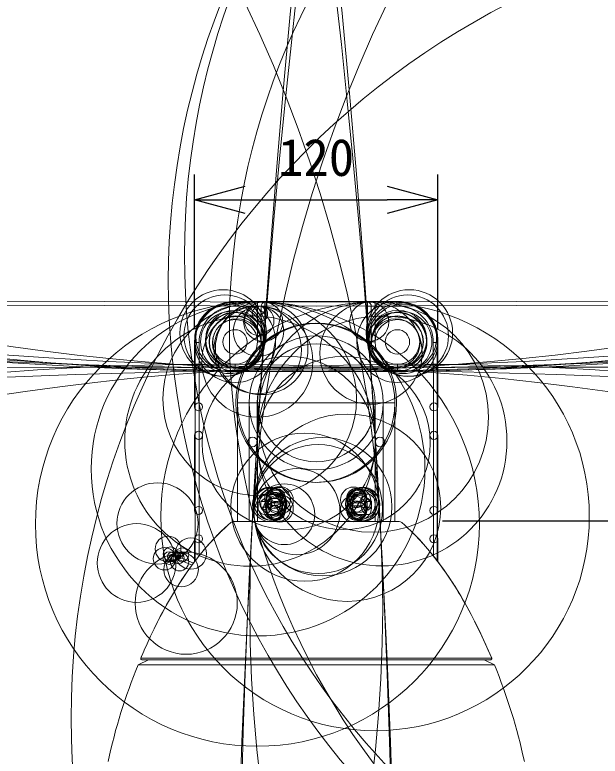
# Model space of a CAD drawing. Units: millimetres, scale not verified. Extents: x -13524 to 23390, y -15630 to 11631.
# Drawn here: x -39.36 to -10.51, y 54.57 to 91.07 of the extents above; entities that cross this region are included whole.
import ezdxf
from ezdxf.enums import TextEntityAlignment as Align

# ---------------------------------------------------------------- set-up
doc = ezdxf.new("R2010")
doc.units = ezdxf.units.MM
doc.header["$LTSCALE"] = 0.125
doc.layers.add('0-0_0', color=7, linetype='Continuous')
doc.layers.add('0-5_SUNPO', color=7, linetype='Continuous')
doc.layers.add('0-4_GAIKEI', color=1, linetype='Continuous', lineweight=18)
doc.styles.add('ＭＳ ゴシック', font='')
doc.styles.get('ＭＳ ゴシック').set_extended_font_data('MS Gothic')

# ---------------------------------------------------------------- blocks, each defined once
blk = doc.blocks.new('_Open30')
at = {"layer": '0-0_0'}
blk.add_line((0, 0), (-1, 0), dxfattribs=at)
blk.add_lwpolyline([(-1, 0.26795), (0, 0), (-1, -0.26795)], dxfattribs=at)
blk = doc.blocks.new('D2')
at = {"layer": '0-5_SUNPO'}
for p, q in [((304.2232, 187.6635), (320.1765, 187.6635)), ((318.9265, 157.7293), (318.9265, 185.1635)), ((310.0159, 155.2293), (320.1765, 155.2293))]:
    blk.add_line(p, q, dxfattribs=at)
at = {"layer": '0-5_SUNPO', "xscale": 2.5, "yscale": 2.5}
for p, rotation in [((318.9265, 187.6635), 90), ((318.9265, 155.2293), 270)]:
    blk.add_blockref('_Open30', p, dxfattribs=dict(at, rotation=rotation))
at = {"layer": '0-5_SUNPO', "style": 'ＭＳ ゴシック'}
blk.add_text('323.9', height=1.833, rotation=90, dxfattribs=at).set_placement((318.3015, 168.3214), align=Align.BOTTOM_LEFT)
blk = doc.blocks.new('D3')
at = {"layer": '0-5_SUNPO'}
for p, q in [((292.0031, 197.0919), (292.0031, 204.7158)), ((303.996, 197.0873), (303.996, 204.7158)), ((294.5031, 203.4658), (301.496, 203.4658))]:
    blk.add_line(p, q, dxfattribs=at)
at = {"layer": '0-5_SUNPO', "xscale": 2.5, "yscale": 2.5, "rotation": 180}
blk.add_blockref('_Open30', (292.0031, 203.4658), dxfattribs=at)
at = {"layer": '0-5_SUNPO', "xscale": 2.5, "yscale": 2.5}
blk.add_blockref('_Open30', (303.996, 203.4658), dxfattribs=at)
at = {"layer": '0-5_SUNPO', "style": 'ＭＳ ゴシック'}
blk.add_text('120', height=1.833, dxfattribs=at).set_placement((296.1246, 204.0908), align=Align.BOTTOM_LEFT)

msp = doc.modelspace()

# ---------------------------------------------------------------- linework, layer by layer
at = {"layer": '0-4_GAIKEI', "color": 7}
for p, q in [((-20.5074, 76.9643), (-28.5026, 76.9643)), ((-18.5087, 74.9655), (-18.5086, 74.9655)), ((-18.5086, 74.9655), (-18.5086, 71.7679)), ((-18.5086, 74.9655), (-18.5086, 71.7679)), ((-30.5015, 66.6679), (-30.5015, 70.3679)), ((-30.4769, 70.3679), (-30.5014, 70.3679)), ((-30.5014, 66.6679), (-30.5014, 70.3679)), ((-18.5086, 70.3679), (-18.5331, 70.3679)), ((-18.5086, 70.3679), (-18.5086, 66.6679)), ((-30.4769, 66.6679), (-30.5014, 66.6679)), ((-28.5851, 66.1179), (-20.4249, 66.1179)), ((-30.5015, 64.1373), (-30.5015, 65.2679)), ((-30.5014, 65.2679), (-30.4769, 65.2679)), ((-30.5014, 64.1374), (-30.5014, 65.2679)), ((-18.5086, 65.2679), (-18.5086, 64.1384)), ((-32.7719, 59.3179), (-33.2839, 59.0679)), ((-33.1052, 59.3179), (-32.7719, 59.3179)), ((-15.9048, 59.3179), (-16.2382, 59.3179)), ((-15.7261, 59.0679), (-16.2382, 59.3179))]:
    msp.add_line(p, q, dxfattribs=at)
at = {"layer": '0-4_GAIKEI'}
for p, q in [((-27.22, 74.9251), (-27.0395, 74.919)), ((-21.79, 74.9251), (-21.9705, 74.919)), ((-29.3456, 73.8679), (-28.5015, 73.8679)), ((-20.5085, 73.8679), (-19.6644, 73.8679)), ((-18.7332, 64.4271), (-18.7332, 73.54)), ((-18.5448, 73.54), (-18.7332, 73.54)), ((-18.5448, 64.1856), (-18.5448, 73.54)), ((-28.3817, 71.9679), (-20.6283, 71.9679)), ((-28.3817, 71.9679), (-28.3817, 66.1179)), ((-27.805, 71.9679), (-27.805, 66.1179)), ((-27.8048, 66.1179), (-27.8048, 71.9679)), ((-27.405, 71.9679), (-27.405, 67.0612)), ((-21.605, 67.0612), (-21.605, 71.9679)), ((-21.2053, 66.1179), (-21.2053, 71.9679)), ((-21.205, 71.9679), (-21.205, 66.1179)), ((-20.6283, 71.9679), (-20.6283, 66.1179)), ((-26.4495, 67.5429), (-26.5627, 67.5429)), ((-22.5605, 67.5429), (-22.4473, 67.5429)), ((-27.0576, 67.4679), (-26.6334, 67.4679)), ((-26.5627, 67.4929), (-26.6334, 67.4929)), ((-22.4473, 67.4929), (-22.3766, 67.4929)), ((-21.9523, 67.4679), (-22.3766, 67.4679)), ((-27.405, 66.8746), (-27.405, 66.1179)), ((-27.2344, 66.8236), (-27.2344, 67.1122)), ((-26.9516, 67.17), (-27.0223, 67.1122)), ((-27.0223, 66.8236), (-26.9516, 66.7658)), ((-21.605, 66.8746), (-21.605, 66.1179)), ((-27.0577, 66.4679), (-26.6334, 66.4679)), ((-21.9524, 66.4679), (-22.3766, 66.4679)), ((-26.5627, 66.4429), (-26.6334, 66.4429)), ((-26.4495, 66.3929), (-26.5627, 66.3929)), ((-22.5605, 66.3929), (-22.4473, 66.3929)), ((-22.4473, 66.4429), (-22.3766, 66.4429)), ((-31.4499, 64.4634), (-30.5485, 64.076)), ((-30.622, 63.977), (-31.4324, 64.3253)), ((-15.8587, 59.3873), (-33.1513, 59.3873)), ((-15.9048, 59.3179), (-33.1052, 59.3179)), ((-15.7261, 59.0679), (-33.2839, 59.0679))]:
    msp.add_line(p, q, dxfattribs=at)
for points in [[(-28.5026, 76.9643), (-28.4711, 76.9328), (-27.398, 76.9321)], [(-27.2193, 74.9679), (-27.2193, 76.7235), (-27.0387, 76.7235), (-27.0387, 74.9679), (-27.4015, 74.9679), (-27.4015, 76.7323), (-28.4746, 76.7329)], [(-21.7907, 74.9679), (-21.7907, 76.7235), (-21.9713, 76.7235), (-21.9713, 74.9679), (-21.6085, 74.9679), (-21.6085, 76.7323), (-20.5354, 76.7329)], [(-20.5074, 76.9643), (-20.5389, 76.9328), (-21.612, 76.9321)], [(-30.5014, 74.9655), (-30.471, 74.9351), (-30.471, 73.8651), (-30.2746, 73.8651), (-30.2746, 74.9351), (-30.471, 74.9351)], [(-18.5086, 74.9655), (-18.539, 74.9351), (-18.539, 73.8651), (-18.7354, 73.8651), (-18.7354, 74.9351), (-18.539, 74.9351)], [(-30.2768, 64.4273), (-30.2768, 73.54), (-30.4652, 73.54), (-30.4652, 64.1858)], [(-27.405, 70.0902), (-27.4087, 70.0902), (-27.4087, 71.9679)], [(-21.605, 70.0902), (-21.6013, 70.0902), (-21.6013, 71.9679)], [(-21.7756, 67.1122), (-21.9523, 67.2566), (-22.1291, 67.1122), (-22.1291, 66.8236), (-21.9523, 66.6792), (-21.7756, 66.8236)], [(-22.0584, 66.7658), (-21.9877, 66.8236), (-21.9877, 67.1122), (-22.0584, 67.17)], [(-21.9877, 66.8236), (-21.7756, 66.8236), (-21.7756, 67.1122), (-21.9877, 67.1122)]]:
    msp.add_lwpolyline(points, dxfattribs=at)
at = {"layer": '0-4_GAIKEI', "color": 7}
for points in [[(-28.5026, 76.9642), (-28.5026, 76.9643), (-20.5074, 76.9643), (-20.5074, 76.9642)], [(-30.5015, 71.7679), (-30.5015, 74.9655), (-30.5014, 74.9655)], [(-30.5014, 74.9655), (-30.5014, 71.7679), (-30.4769, 71.7679)], [(-18.5086, 71.7679), (-18.5331, 71.7679), (-18.533, 71.7611), (-18.533, 70.3747), (-18.5331, 70.3679), (-18.5331, 71.7679)], [(-18.5331, 66.6679), (-18.5086, 66.6679), (-18.5086, 70.3679)], [(-28.7154, 66.0696), (-28.8687, 65.9353), (-29.0189, 65.7983), (-29.1661, 65.6587), (-29.2747, 65.5525), (-29.3816, 65.4449), (-29.5911, 65.2258), (-29.7951, 65.0015), (-29.9939, 64.7725), (-30.145, 64.5913), (-30.2931, 64.4075), (-30.4384, 64.221), (-30.5456, 64.0796), (-30.6513, 63.9369), (-30.858, 63.6478), (-31.0587, 63.3545), (-31.2533, 63.0574), (-31.4422, 62.757), (-31.5914, 62.5107), (-31.7372, 62.2624), (-31.8797, 62.0119), (-31.9825, 61.8263), (-32.0836, 61.6395), (-32.187, 61.4443), (-32.2887, 61.2479)], [(-32.2785, 61.2679), (-32.0943, 61.6196), (-31.9043, 61.9679), (-31.708, 62.3127), (-31.5055, 62.6534), (-31.4019, 62.8221), (-31.2967, 62.9896), (-31.1539, 63.2108), (-31.0081, 63.4296), (-30.8593, 63.646), (-30.6613, 63.9232), (-30.4582, 64.1952), (-30.2497, 64.462), (-30.1431, 64.5936), (-30.0349, 64.7239), (-29.8879, 64.8959), (-29.7376, 65.0658), (-29.584, 65.2334), (-29.376, 65.4506), (-29.2697, 65.5573), (-29.162, 65.6627), (-29.016, 65.801), (-28.8671, 65.9367), (-28.7154, 66.0696)], [(-15.8587, 59.3873), (-16.0472, 59.8261), (-16.1439, 60.0439), (-16.2424, 60.2606), (-16.3934, 60.5835), (-16.5486, 60.904), (-16.7081, 61.2222), (-16.8722, 61.5379), (-17.0715, 61.9063), (-17.1736, 62.0888), (-17.2772, 62.27), (-17.4359, 62.5396), (-17.5986, 62.8067), (-17.7655, 63.0713), (-17.9369, 63.3331), (-18.1415, 63.6331), (-18.246, 63.7812), (-18.352, 63.9281), (-18.5141, 64.1459), (-18.6801, 64.361), (-18.8503, 64.5733), (-19.0248, 64.7827), (-19.2216, 65.009), (-19.4242, 65.2313), (-19.6327, 65.4491), (-19.7392, 65.5562), (-19.8472, 65.6619), (-19.9936, 65.8005), (-20.1427, 65.9365), (-20.2947, 66.0696)], [(-20.2947, 66.0696), (-20.1417, 65.9356), (-19.9917, 65.7987), (-19.8444, 65.6591), (-19.7358, 65.5527), (-19.6286, 65.4449), (-19.4188, 65.2256), (-19.2151, 65.0017), (-19.0172, 64.7738), (-18.8426, 64.5639), (-18.6724, 64.3511), (-18.5063, 64.1356), (-18.3442, 63.9172), (-18.2381, 63.7701), (-18.1335, 63.6217), (-17.9289, 63.3211), (-17.78, 63.0937), (-17.6345, 62.8644), (-17.4924, 62.6334), (-17.3879, 62.4591), (-17.2852, 62.2839), (-17.0849, 61.9304), (-16.8906, 61.5726), (-16.7019, 61.21), (-16.5186, 60.8431), (-16.3461, 60.4836), (-16.1787, 60.121), (-16.0163, 59.7555), (-15.8587, 59.3873)], [(-18.5331, 65.2679), (-18.5086, 65.2679), (-18.5086, 64.1385)], [(-32.9796, 59.7879), (-32.8398, 60.1022), (-32.6691, 60.4724), (-32.4954, 60.8349), (-32.3185, 61.1896), (-32.2888, 61.2479)], [(-34.7604, 54.3095), (-34.6918, 54.6139), (-34.6204, 54.9175), (-34.5462, 55.2205), (-34.4689, 55.5226), (-34.3884, 55.8239), (-34.3045, 56.1242), (-34.2171, 56.4234), (-34.1263, 56.7216), (-34.032, 57.0187), (-33.9344, 57.3148), (-33.8336, 57.6097), (-33.7297, 57.9036), (-33.6227, 58.1964), (-33.5127, 58.488), (-33.3998, 58.7786), (-33.2839, 59.0679)], [(-14.2496, 54.3095), (-14.3182, 54.6139), (-14.3896, 54.9175), (-14.4638, 55.2205), (-14.5411, 55.5226), (-14.6216, 55.8239), (-14.7055, 56.1242), (-14.7929, 56.4234), (-14.8838, 56.7216), (-14.978, 57.0187), (-15.0756, 57.3148), (-15.1764, 57.6097), (-15.2803, 57.9036), (-15.3873, 58.1964), (-15.4973, 58.488), (-15.6102, 58.7786), (-15.7261, 59.0679)]]:
    msp.add_lwpolyline(points, dxfattribs=at)
for points in [[(-30.4769, 70.3679), (-30.477, 70.3747), (-30.477, 71.7611), (-30.4769, 71.7679)], [(-30.4769, 65.2679), (-30.477, 65.2747), (-30.477, 66.6611), (-30.4769, 66.6679)], [(-18.5331, 65.2679), (-18.5331, 66.6679), (-18.533, 66.6611), (-18.533, 65.2747)]]:
    msp.add_lwpolyline(points, close=True, dxfattribs=at)
at = {"layer": '0-4_GAIKEI'}
msp.add_lwpolyline([(-27.2344, 66.8236), (-27.0577, 66.6792), (-26.8809, 66.8236), (-26.8809, 67.1122), (-27.0577, 67.2566), (-27.2344, 67.1122), (-27.0223, 67.1122), (-27.0223, 66.8236)], close=True, dxfattribs=at)
for centre, radius in [((-24.505, 2945.6313), 2868.9089), ((-24.505, 2934.3621), 2857.4399), ((1677.2248, 1204.8032), 1998.5303), ((-4899.4522, -7005.2042), 8624.3126), ((-670.5169, 67.2262), 712.7527), ((-646.7463, 31.0644), 626.3595), ((596.5403, 31.128), 625.1617), ((-21.8808, 323.8813), 250.1964), ((-27.1307, 323.6597), 249.9749), ((-25.4346, 292.0158), 218.5295), ((-23.5755, 292.0158), 218.5295), ((-464.0869, 41.48), 443.4033), ((414.2744, 41.5298), 442.5992), ((-347.0647, 63.9601), 388.6825), ((-314.5024, 63.3079), 356.7168), ((-231.3831, 109.7251), 275.7766), ((-230.4627, 63.1228), 272.0774), ((-27.136, 198.8706), 125.3688), ((-21.8765, 199.0156), 125.5137), ((-126.3322, 90.2717), 169.3384), ((-104.0595, 74.4407), 146.726), ((-127.4606, 30.1318), 175.1462), ((-89.9388, 57.398), 132.6051), ((-59.271, 71.9598), 101.4854), ((-58.9358, 71.9678), 101.1501), ((-48.1418, 74.9549), 90.6145), ((-53.7523, 56.9906), 96.225), ((-240.0022, -344.9351), 496.548), ((-30.4711, 71.9665), 72.0858), ((-37.7818, 56.906), 80.2544), ((-16.1702, 75.3807), 58.8317), ((-89.7593, 61.8982), 68.53), ((40.7448, 61.8987), 68.5255), ((-22.9378, 56.6401), 65.5999), ((-13.5983, 73.9703), 47.2345), ((5.721, 79.233), 36.7199), ((5.3214, 77.9983), 37.1139), ((6.8426, 75.56), 35.6268), ((2.945, 56.4317), 39.5248), ((-29.0926, 75.4054), 2.1296), ((-19.9174, 75.4054), 2.1296), ((-29.0156, 75.2717), 2.0073), ((-19.9944, 75.2717), 2.0073), ((-27.4036, 65.9931), 10.939), ((-27.3715, 68.7102), 8.2218), ((-21.6076, 66.3747), 10.5575), ((-27.2889, 72.1622), 4.7688), ((-28.503, 74.9659), 1.9984), ((-28.7838, 75.1193), 1.7086), ((-28.7257, 75.1984), 1.7083), ((-27.4043, 73.9953), 2.737), ((-27.3923, 74.5721), 2.1601), ((-27.1928, 74.6498), 2.2793), ((-27.3497, 75.4905), 1.2407), ((-27.1154, 75.9609), 0.966), ((-27.3123, 76.004), 0.7258), ((-27.2778, 76.3484), 0.3797), ((-27.2532, 76.5275), 0.1989), ((-21.6925, 71.2614), 5.6701), ((-21.8059, 74.4114), 2.518), ((-21.8946, 75.9609), 0.966), ((-20.2843, 75.1984), 1.7083), ((-20.2262, 75.1193), 1.7086), ((-28.7105, 74.9696), 1.4911), ((-28.4999, 74.9679), 1.4612), ((-28.5316, 75.1033), 1.4188), ((-28.4938, 74.96), 1.4507), ((-20.5101, 74.9679), 1.4612), ((-20.5162, 74.96), 1.4507), ((-20.4784, 75.1033), 1.4188), ((-20.2995, 74.9696), 1.4911), ((-27.7696, 70.087), 6.1683), ((-28.5014, 74.9679), 1.2821), ((-28.4954, 74.9612), 1.2726), ((-28.4226, 74.9097), 1.1971), ((-28.5015, 74.9679), 1.1), ((-21.2582, 70.0869), 6.1505), ((-20.5086, 74.9679), 1.2821), ((-20.5146, 74.9612), 1.2726), ((-20.5874, 74.9097), 1.1971), ((-20.5085, 74.9679), 1.1), ((-24.5481, 71.9683), 3.9198), ((-24.4619, 71.9683), 3.9198), ((-28.5054, 74.9679), 0.6008), ((-24.5051, 71.9679), 3.3), ((-24.505, 71.9679), 3.3), ((-24.505, 71.9679), 3.3), ((-24.505, 71.9679), 3.3), ((-24.505, 71.9679), 3.2997), ((-20.5046, 74.9679), 0.6008), ((-24.505, 71.9679), 2.9037), ((-24.505, 71.9679), 2.9), ((-24.505, 71.9679), 2.9), ((-24.505, 71.9679), 2.9), ((-24.505, 71.9679), 2.9), ((-24.505, 71.9679), 2.9), ((-24.505, 71.9679), 2.9), ((-24.505, 71.9679), 2.9), ((-24.505, 71.9679), 2.9), ((-24.505, 71.9679), 2.9), ((-24.505, 71.9679), 2.9), ((-24.505, 71.9679), 2.9), ((-24.505, 71.9679), 2.9), ((-24.505, 71.9679), 2.9), ((-24.505, 71.9679), 2.9), ((-24.505, 71.9679), 2.9), ((-24.505, 71.9679), 2.9), ((-24.505, 71.9679), 2.9), ((-24.505, 71.9679), 2.9), ((-24.505, 71.9679), 2.9), ((-24.505, 71.9679), 2.9), ((-24.505, 71.9679), 2.9), ((-24.505, 71.9679), 2.9), ((-24.505, 71.9679), 2.9), ((-24.505, 71.9679), 2.9), ((-24.505, 71.9679), 2.9), ((-24.505, 71.9679), 2.9), ((-24.505, 71.9679), 2.9), ((-25.8639, 69.9864), 4.2621), ((-23.147, 69.9864), 4.2612), ((-29.4074, -63.7582), 137.6261), ((-19.6026, -63.7582), 137.6261), ((-36.0293, -651.3999), 725.1254), ((-12.9807, -651.4), 725.1255), ((-22.9814, 66.802), 4.6117), ((-25.0637, 66.8303), 3.6467), ((-27.6417, 70.0421), 0.237), ((-24.1871, 66.8501), 3.4051), ((-21.3683, 70.0421), 0.237), ((-24.4128, 66.7362), 3.1788), ((-25.4614, 66.6055), 2.1221), ((-32.325, 66.0288), 1.999), ((-26.0759, 66.4783), 1.4946), ((-26.7971, 66.9684), 0.8432), ((-26.7574, 66.99), 0.7982), ((-26.6794, 66.8753), 0.6932), ((-26.6499, 67.0975), 0.6461), ((-26.5735, 67.2435), 0.4813), ((-26.3099, 67.1665), 0.6759), ((-26.3754, 67.2033), 0.6009), ((-26.5573, 67.3193), 0.4039), ((-26.4879, 67.2863), 0.4611), ((-26.5564, 67.3713), 0.3519), ((-22.6658, 67.1847), 0.6371), ((-22.2101, 66.9679), 0.846), ((-22.2271, 66.9602), 0.8273), ((-22.2758, 67.0059), 0.7702), ((-22.2733, 66.9301), 0.7723), ((-22.5286, 67.2797), 0.4703), ((-22.3976, 67.1558), 0.577), ((-22.4495, 67.2923), 0.431), ((-22.4536, 67.3715), 0.3517), ((-26.5898, 66.7333), 0.5254), ((-26.3098, 66.7693), 0.6761), ((-26.3754, 66.7325), 0.6009), ((-22.6657, 66.7511), 0.6371), ((-22.3855, 66.8018), 0.6019), ((-26.5601, 66.6381), 0.4256), ((-26.488, 66.6495), 0.461), ((-26.5564, 66.5645), 0.3519), ((-22.5287, 66.6561), 0.4703), ((-22.4486, 66.6486), 0.4361), ((-22.4535, 66.5643), 0.3517), ((-33.3534, 64.0788), 1.9389), ((-31.8066, 64.7683), 0.6361), ((-30.683, 64.541), 0.7712), ((-31.9836, 64.291), 0.5528), ((-31.7438, 64.3177), 0.3115), ((-31.6847, 64.5159), 0.3558), ((-31.1163, 64.4851), 0.3343), ((-31.256, 64.4764), 0.1943), ((-30.9122, 62.1015), 2.517), ((-31.161, 63.7523), 0.8476), ((-31.6123, 64.3961), 0.2159), ((-31.6074, 64.3223), 0.1751), ((-31.5684, 64.3419), 0.146), ((-31.2379, 64.1419), 0.4505), ((-31.5333, 64.3125), 0.1003), ((-31.2858, 64.3147), 0.2711), ((-31.3323, 64.4315), 0.1455), ((-31.3258, 64.4791), 0.1245), ((-31.373, 64.4866), 0.077), ((-31.3682, 64.4864), 0.0815)]:
    msp.add_circle(centre, radius, dxfattribs=at)
at = {"layer": '0-4_GAIKEI', "color": 7}
for centre, radius in [((-76.4513, -23.8115), 142.4954), ((-46.9011, -1.6094), 105.5262), ((-46.9011, -1.6094), 105.5262), ((-28.5031, 74.966), 1.9983), ((-20.507, 74.9659), 1.9984), ((-20.5069, 74.966), 1.9983), ((-30.3015, 71.7679), 0.1999), ((-30.3014, 71.7679), 0.2), ((-18.7086, 71.7679), 0.2), ((-18.7085, 71.7679), 0.1999), ((-30.3015, 70.3679), 0.1999), ((-30.3014, 70.3679), 0.2), ((-18.7086, 70.3679), 0.2), ((-18.7085, 70.3679), 0.1999), ((-30.3015, 66.6679), 0.1999), ((-30.3014, 66.6679), 0.2), ((-18.7086, 66.6679), 0.2), ((-18.7085, 66.6679), 0.1999), ((-30.3015, 65.2679), 0.1999), ((-30.3014, 65.2679), 0.2), ((-18.7086, 65.2679), 0.2), ((-18.7085, 65.2679), 0.1999)]:
    msp.add_circle(centre, radius, dxfattribs=at)
for centre, radius, start, end in [((-28.5851, 65.9179), 0.2, 90, 130.65096), ((-20.4249, 65.9179), 0.2, 49.34904, 90), ((-5.9636, 47.9726), 29.4867, 156.37812, 157.22512), ((-5.9323, 47.9593), 29.5207, 156.42111, 157.22475), ((-33.1052, 59.3679), 0.05, 157.21971, 270), ((-15.9048, 59.3679), 0.05, 270, 22.78028), ((-15.9048, 59.3679), 0.05, 270, 22.78029)]:
    msp.add_arc(centre, radius, start, end, dxfattribs=at)
at = {"layer": '0-4_GAIKEI'}
for centre, major_axis, ratio, start_param, end_param in [((-28.4689, 74.9318), (1.6387, -1.152), 0.998382, 2.1838809, 3.7534593), ((-28.4724, 74.9318), (1.4629, -1.0546), 0.998075, 2.1957452, 3.7653234), ((-28.4711, 76.7329), (0.0001, 0.2), 0.017452, 0.0349119, 1.5708069), ((-27.398, 76.7323), (0.0001, 0.2), 0.017452, 0.0349119, 1.570807), ((-27.0336, 76.7235), (-0.0174, -0.1992), 0.927967, 3.2353795, 4.7932122), ((-27.0336, 76.7235), (0.0002, 0.2), 0.025337, 0.0349178, 1.5708188), ((-21.9764, 76.7235), (0.0002, -0.2), 0.025337, 1.5707739, 3.1066749), ((-21.9764, 76.7235), (-0.0174, 0.1992), 0.927967, 4.631566, 6.1893987), ((-21.605, 76.7183), (0.2, 0), 0.069842, 1.5882506, 2.7610271), ((-21.612, 76.7323), (-0.0001, 0.2), 0.017452, 4.7123783, 6.2482734), ((-20.5411, 74.9318), (1.6387, 1.152), 0.998382, 5.6713188, 7.2408972), ((-20.5389, 76.7329), (-0.0001, 0.2), 0.017452, 4.7123783, 6.2482734), ((-20.5376, 74.9318), (1.4629, 1.0546), 0.998075, 5.6594581, 7.2290365), ((-24.505, 71.9679), (0, 3.9), 0.994036, 5.5706268, 6.9957437), ((-30.457, 73.8653), (0, -0.4), 0.034947, 4.7127498, 5.6618762), ((-30.257, 73.866), (-0.0014, -0.2008), 0.08758, 4.7174583, 5.6638612), ((-28.505, 73.8679), (0, -0.2), 0.017452, 0.4595994, 1.5707963), ((-28.026, 73.5844), (0.0636, -0.1896), 0.03345, 3.569013, 4.7011659), ((-20.984, 73.5844), (-0.0636, -0.1896), 0.03345, 1.5820197, 2.7141721), ((-20.505, 73.8679), (0, -0.2), 0.017452, 4.712389, 5.8235897), ((-18.753, 73.866), (0.0014, -0.2008), 0.08758, 0.6193241, 1.565727), ((-18.553, 73.8653), (0, -0.4), 0.034947, 0.6213091, 1.5704355), ((-30.2653, 73.54), (-0.1998, -0.0097), 0.812924, 4.688348, 6.2232225), ((-30.2653, 73.54), (-0.0044, -0.2), 0.057704, 3.7642205, 4.7136683), ((-28.5019, 73.5094), (-0.0022, -0.2), 0.040047, 3.6015103, 4.7128374), ((-20.5081, 73.5094), (0.0022, -0.2), 0.040047, 1.5703479, 2.6816751), ((-18.7447, 73.54), (0.0044, -0.2), 0.057704, 1.569517, 2.5189648), ((-18.7447, 73.54), (0.1998, -0.0097), 0.812924, 0.0599627, 1.5948371), ((-24.505, 71.2105), (-2.9, 0), 0.93051, 3.1395234, 3.1415927), ((-26.4837, 66.9679), (0, 0.7517), 0.707107, 0.0320054, 0.8430727), ((-26.4495, 66.9679), (0, 0.7017), 0.707107, 5.9352489, 7.0608717), ((-26.5627, 66.9679), (0, 0.575), 0.707107, 6.2831853, 6.799662), ((-26.5627, 66.9679), (0, 0.575), 0.707107, 3.1415927, 6.2831853), ((-26.4495, 66.9679), (0, 0.575), 0.707107, 3.1415927, 6.2831853), ((-22.5605, 66.9679), (0, -0.575), 0.707107, 3.1415927, 4.712389), ((-22.4473, 66.9679), (0, -0.575), 0.707107, 3.1415927, 4.712389), ((-22.5605, 66.9679), (0, -0.7017), 0.707107, 2.3639063, 3.489529), ((-22.5263, 66.9679), (0, -0.7517), 0.707107, 2.2985201, 3.109648), ((-22.4473, 66.9679), (0, -0.575), 0.707107, 2.625116, 3.1415927), ((-27.0577, 66.9679), (0, -0.5), 0.707107, 3.1415636, 6.2831562), ((-27.0577, 66.9679), (0, -0.5), 0.707107, 2.6415927, 3.1415636), ((-27.0577, 66.9679), (0, -0.5), 0.707107, 6.2831562, 8.924778), ((-26.6334, 66.9679), (0, 0.525), 0.707107, 0, 0.3098481), ((-26.6334, 66.9679), (0, 0.525), 0.707107, 4.712389, 6.2831853), ((-26.6334, 66.9679), (0, -0.5), 0.707107, 2.6415927, 3.1415636), ((-26.6334, 66.9679), (0, -0.5), 0.707107, 6.2831562, 8.924778), ((-26.5627, 66.9679), (0, 0.525), 0.707107, 4.712389, 6.2831853), ((-22.4473, 66.9679), (0, -0.525), 0.707107, 3.1415927, 6.2831853), ((-22.3766, 66.9679), (0, -0.525), 0.707107, 3.1415927, 6.2831853), ((-22.3766, 66.9679), (0, 0.5), 0.707107, 6.2831562, 9.4247489), ((-22.3766, 66.9679), (0, -0.525), 0.707107, 2.8317446, 3.1415927), ((-21.9523, 66.9679), (0, 0.5), 0.707107, 6.2831562, 9.4247489), ((-21.9523, 66.9679), (0, 0.5), 0.707107, 5.7831853, 6.2831562), ((-21.9523, 66.9679), (0, 0.5), 0.707107, 3.1415636, 5.7831853), ((-27.0836, 67.1072), (0.4987, -0.0366), 0.819277, 3.2395003, 4.0733915), ((-26.6334, 66.9679), (0, 0.525), 0.707107, 3.1415927, 4.712389), ((-26.5627, 66.9679), (0, 0.525), 0.707107, 3.1415927, 4.712389), ((-22.5605, 66.9679), (0, -0.575), 0.707107, 4.712389, 6.2831853), ((-22.4473, 66.9679), (0, -0.575), 0.707107, 4.712389, 6.2831853), ((-21.9264, 67.1072), (0.4987, 0.0366), 0.819271, 5.3513906, 6.1852807), ((-21.9523, 66.9679), (0, 0.5), 0.707107, 4.5247042, 4.8095609), ((-26.4837, 66.9679), (0, 0.7517), 0.707107, 2.2985212, 3.1096512), ((-26.4495, 66.9679), (0, 0.7017), 0.707107, 2.3639075, 3.48953), ((-26.5627, 66.9679), (0, 0.575), 0.707107, 2.6251182, 3.1415927), ((-26.6334, 66.9679), (0, 0.525), 0.707107, 2.8317484, 3.1415927), ((-22.5605, 66.9679), (0, -0.7017), 0.707107, 5.9352479, 7.0608704), ((-22.5263, 66.9679), (0, -0.7517), 0.707107, 0.0320055, 0.8430716), ((-22.4473, 66.9679), (0, -0.575), 0.707107, 6.2831853, 6.7996598), ((-22.3766, 66.9679), (0, -0.525), 0.707107, 6.2831853, 6.5930296)]:
    msp.add_ellipse(centre, major_axis=major_axis, ratio=ratio, start_param=start_param, end_param=end_param, dxfattribs=at)
at = {"layer": '0-4_GAIKEI', "color": 7}
msp.add_ellipse((-28.5851, 65.9179), major_axis=(0, -0.2), ratio=0.999999, start_param=3.1415927, end_param=3.8510858, dxfattribs=at)

# ---------------------------------------------------------------- block references
at = {"layer": '0-5_SUNPO'}
for name in ['D3', 'D2']:
    msp.add_blockref(name, (-322.5046, -121.5014), dxfattribs=at)

doc.saveas('drawing.dxf')
